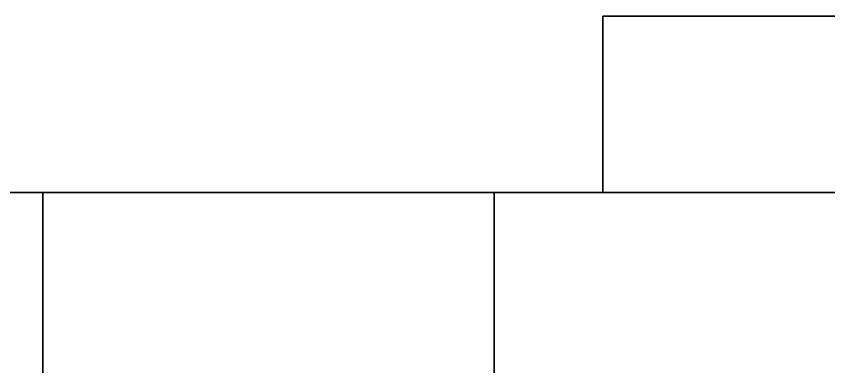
# Model space of a CAD drawing. Header units: metres. Extents: x -434 to 683, y -422 to -228.
# Drawn here: x -262.67 to -252.96, y -293.61 to -289.42 of the extents above; entities that cross this region are included whole.
import ezdxf

# ---------------------------------------------------------------- set-up
doc = ezdxf.new("R2010")
doc.units = ezdxf.units.M
doc.header["$MEASUREMENT"] = 0
doc.layers.add('walls', color=7, linetype='Continuous', lineweight=35)

msp = doc.modelspace()

# ---------------------------------------------------------------- linework, layer by layer
at = {"layer": 'walls'}
for p, q in [((-255.66, -289.4174), (-239.8739, -289.4174)), ((-255.66, -291.5274), (-255.66, -289.4174)), ((-266.2671, -291.5274), (-248.4582, -291.5274)), ((-262.3582, -297.4674), (-262.3582, -291.5274)), ((-256.9582, -301.4174), (-256.9582, -291.5274))]:
    msp.add_line(p, q, dxfattribs=at)

doc.saveas('drawing.dxf')
